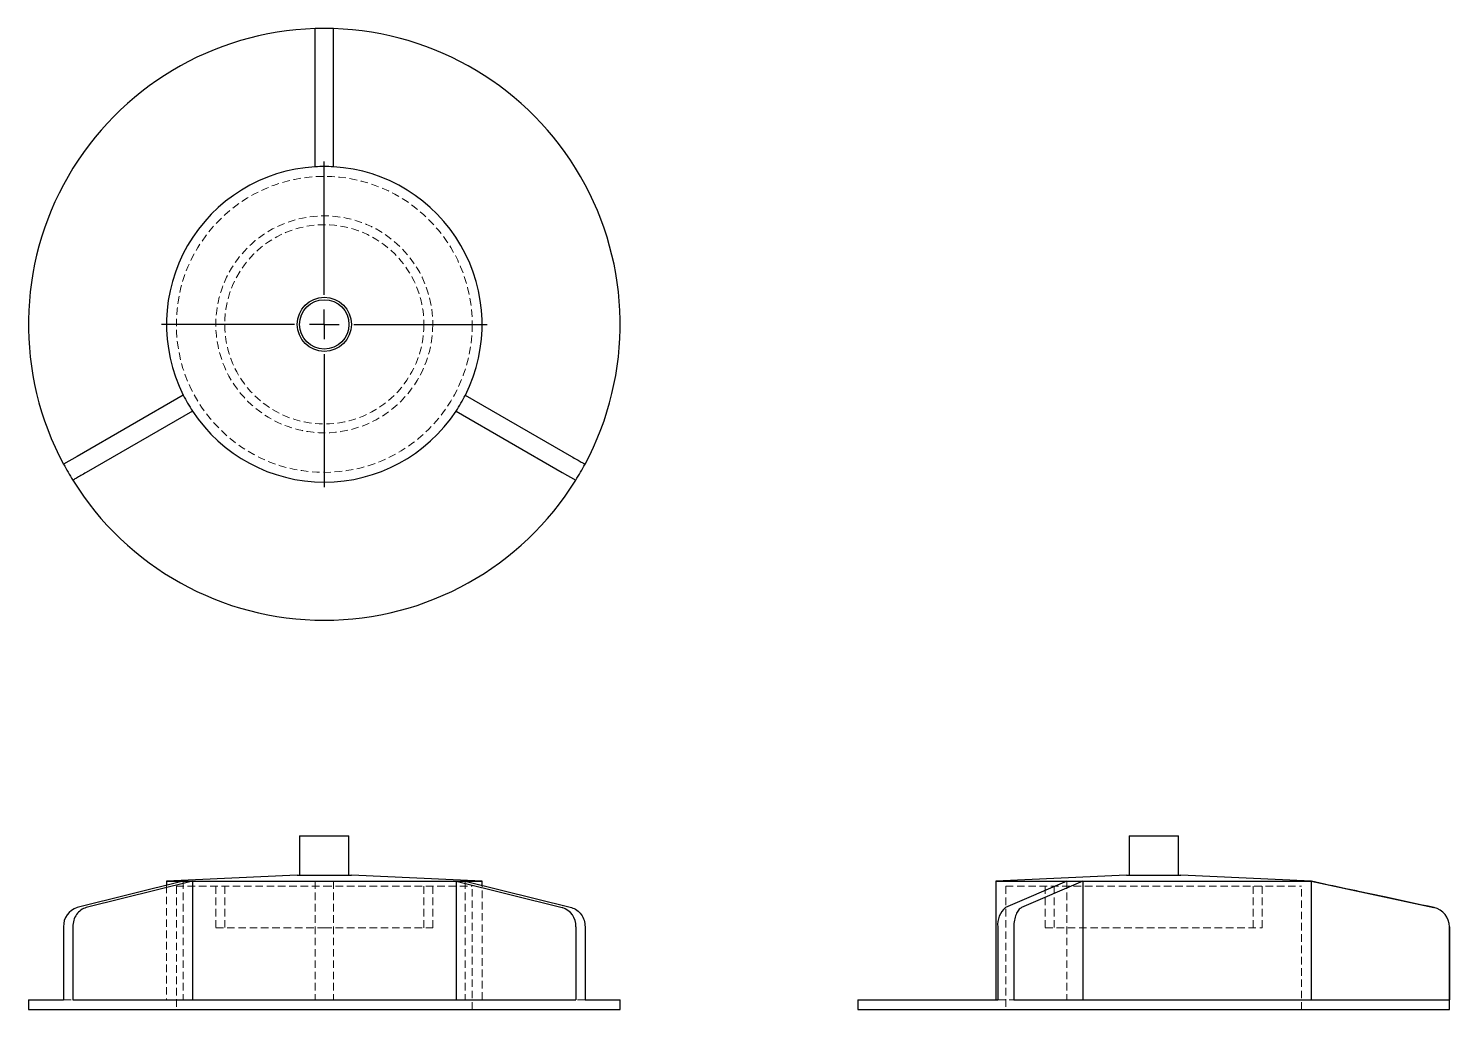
# Model space of a CAD drawing. Header units: millimetres. Extents: x 33 to 273, y 42 to 208.
import ezdxf

# ---------------------------------------------------------------- set-up
doc = ezdxf.new("R2010")
doc.units = ezdxf.units.MM
doc.linetypes.add('HIDDEN', pattern=[1.905, 1.27, -0.635])
doc.layers.add('10', color=7, linetype='Continuous')

# ---------------------------------------------------------------- blocks, each defined once
blk = doc.blocks.new('SW_CENTERMARKSYMBOL_0')
at = {"layer": '10', "color": 0}
for p, q in [((0, 5), (0, 27.46)), ((0, 0), (0, 2.5)), ((-5, 0), (-27.46, 0)), ((0, 0), (-2.5, 0)), ((0, 0), (0, -2.5)), ((0, 0), (2.5, 0)), ((5, 0), (27.46, 0)), ((0, -5), (0, -27.46))]:
    blk.add_line(p, q, dxfattribs=at)

msp = doc.modelspace()

# ---------------------------------------------------------------- linework, layer by layer
at = {"color": 7, "linetype": 'Continuous', "lineweight": 25}
for p, q in [((84.56, 205.17), (84.56, 207.8)), ((81.44, 184.49), (81.44, 205.17)), ((84.56, 184.49), (84.56, 205.17)), ((59.21, 145.98), (41.29, 135.63)), ((106.79, 145.98), (124.71, 135.63)), ((60.77, 143.27), (42.85, 132.93)), ((105.23, 143.27), (123.15, 132.93)), ((41.29, 135.63), (39.02, 134.32)), ((123.15, 132.93), (125.42, 131.62)), ((78.84, 71.66), (78.84, 65.01)), ((78.84, 71.66), (83, 71.66)), ((83, 71.66), (87.16, 71.66)), ((87.16, 65.01), (87.16, 71.66)), ((218.75, 71.66), (218.75, 65.01)), ((218.75, 71.66), (227.07, 71.66)), ((227.07, 65.01), (227.07, 71.66)), ((78.43, 65.01), (56.38, 63.97)), ((78.43, 65.01), (83, 65.01)), ((83, 65.01), (87.57, 65.01)), ((109.62, 63.97), (87.57, 65.01)), ((218.34, 65.01), (196.29, 63.97)), ((218.34, 65.01), (227.48, 65.01)), ((249.53, 63.97), (227.48, 65.01)), ((59.21, 63.97), (41.29, 59.54)), ((60.77, 63.97), (42.85, 59.54)), ((56.38, 63.97), (56.38, 63.27)), ((56.38, 63.97), (59.21, 63.97)), ((59.21, 63.97), (60.77, 63.97)), ((60.77, 63.97), (105.23, 63.97)), ((60.77, 63.97), (60.77, 44)), ((105.23, 63.97), (106.79, 63.97)), ((105.23, 63.97), (105.23, 44)), ((105.23, 63.97), (123.15, 59.54)), ((106.79, 63.97), (109.62, 63.97)), ((106.79, 63.97), (124.71, 59.54)), ((109.62, 63.27), (109.62, 63.97)), ((196.29, 63.97), (196.29, 44)), ((196.29, 63.97), (208.27, 63.97)), ((208.27, 63.97), (197.93, 59.54)), ((210.98, 63.97), (200.63, 59.54)), ((208.27, 63.97), (210.98, 63.97)), ((210.98, 63.97), (210.98, 44)), ((210.98, 63.97), (249.49, 63.97)), ((249.49, 63.97), (249.53, 63.97)), ((249.49, 63.97), (249.49, 44)), ((249.49, 63.97), (270.17, 59.54)), ((39.02, 56.29), (39.02, 44)), ((40.58, 56.29), (40.58, 44)), ((125.42, 56.29), (125.42, 44)), ((126.98, 56.29), (126.98, 44)), ((196.62, 56.29), (196.62, 44)), ((199.32, 56.29), (199.32, 44)), ((272.8, 56.29), (272.8, 44)), ((272.83, 42.34), (272.83, 56.29)), ((33.09, 44), (33.09, 42.34)), ((33.09, 44), (39.02, 44)), ((40.58, 44), (125.42, 44)), ((126.98, 44), (132.91, 44)), ((132.91, 42.34), (132.91, 44)), ((173, 44), (173, 42.34)), ((173, 44), (196.62, 44)), ((199.32, 44), (272.8, 44)), ((33.09, 42.34), (83, 42.34)), ((83, 42.34), (132.91, 42.34)), ((173, 42.34), (272.83, 42.34))]:
    msp.add_line(p, q, dxfattribs=at)
at = {"color": 7, "linetype": 'HIDDEN', "lineweight": 18}
for p, q in [((56.38, 63.27), (56.38, 44)), ((58.04, 63.14), (83, 63.14)), ((58.04, 63.14), (58.04, 42.34)), ((59.21, 63.97), (59.21, 44)), ((64.7, 63.14), (64.7, 56.15)), ((66.2, 63.14), (66.2, 56.15)), ((81.44, 63.97), (81.44, 44)), ((83, 63.14), (107.96, 63.14)), ((84.56, 63.97), (84.56, 44)), ((99.8, 56.15), (99.8, 63.14)), ((101.3, 56.15), (101.3, 63.14)), ((106.79, 63.97), (106.79, 44)), ((107.96, 42.34), (107.96, 63.14)), ((109.62, 44), (109.62, 63.27)), ((197.96, 63.14), (247.87, 63.14)), ((197.96, 63.14), (197.96, 42.34)), ((204.61, 63.14), (204.61, 56.15)), ((206.11, 63.14), (206.11, 56.15)), ((208.27, 63.97), (208.27, 44)), ((239.71, 56.15), (239.71, 63.14)), ((241.21, 56.15), (241.21, 63.14)), ((247.87, 42.34), (247.87, 63.14)), ((64.7, 56.15), (83, 56.15)), ((83, 56.15), (101.3, 56.15)), ((204.61, 56.15), (241.21, 56.15)), ((39.02, 44), (40.58, 44)), ((126.98, 44), (125.42, 44)), ((196.62, 44), (199.32, 44))]:
    msp.add_line(p, q, dxfattribs=at)
for radius in [24.96, 18.3, 16.8]:
    msp.add_circle((83, 157.91), radius, dxfattribs=at)
at = {"color": 7, "linetype": 'Continuous', "lineweight": 25}
for radius in [4.57, 4.16]:
    msp.add_circle((83, 157.91), radius, dxfattribs=at)
for centre, radius, start, end in [((83, 157.91), 49.91, 91.7908, 208.2092), ((83, 157.91), 49.91, 88.2092, 91.7908), ((83, 157.91), 49.91, 331.7908, 88.2092), ((83, 157.91), 26.62, 93.3591, 206.6409), ((83, 157.91), 26.62, 86.6409, 93.3591), ((83, 157.91), 26.62, 333.3591, 86.6409), ((83, 157.91), 26.62, 206.6409, 213.3591), ((83, 157.91), 26.62, 326.6409, 333.3591), ((83, 157.91), 26.62, 213.3591, 326.6409), ((83, 157.91), 49.91, 208.2092, 211.7908), ((83, 157.91), 49.91, 328.2092, 331.7908), ((83, 157.91), 49.91, 211.7908, 328.2092), ((42.26, 56.44), 3.25, 107.3402, 182.6571), ((122.18, 56.44), 3.25, 357.3429, 72.6598), ((200.18, 56.74), 3.59, 128.744, 187.2304), ((269.47, 56.29), 3.33, 0, 77.916)]:
    msp.add_arc(centre, radius, start, end, dxfattribs=at)
for points, knots in [([(81.44, 205.17), (81.44, 205.54), (81.44, 205.89), (81.44, 206.54), (81.44, 206.82), (81.44, 207.3), (81.44, 207.48), (81.44, 207.74), (81.44, 207.8), (81.44, 207.8)], [0, 0, 0, 0, 0.25, 0.25, 0.5, 0.5, 0.75, 0.75, 1, 1, 1, 1]), ([(124.71, 135.63), (125.03, 135.45), (125.33, 135.27), (125.89, 134.95), (126.14, 134.81), (126.55, 134.57), (126.71, 134.48), (126.93, 134.35), (126.98, 134.32), (126.98, 134.32)], [0, 0, 0, 0, 0.25, 0.25, 0.5, 0.5, 0.75, 0.75, 1, 1, 1, 1]), ([(42.85, 132.93), (42.53, 132.75), (42.23, 132.57), (41.67, 132.25), (41.42, 132.11), (41.01, 131.87), (40.85, 131.78), (40.63, 131.65), (40.58, 131.62), (40.58, 131.62)], [0, 0, 0, 0, 0.25, 0.25, 0.5, 0.5, 0.75, 0.75, 1, 1, 1, 1]), ([(270.2, 59.54), (267.5, 60.12), (263.35, 61.01), (258.39, 62.07), (254.2, 62.97), (251.46, 63.55), (249.53, 63.97)], [0, 0, 0, 0, 0.39111, 0.602848, 0.719767, 1, 1, 1, 1]), ([(42.85, 59.54), (42.53, 59.46), (42.23, 59.32), (41.67, 58.92), (41.42, 58.67), (41.01, 58.08), (40.85, 57.75), (40.63, 57.04), (40.58, 56.67), (40.58, 56.29)], [0, 0, 0, 0, 0.25, 0.25, 0.5, 0.5, 0.75, 0.75, 1, 1, 1, 1]), ([(124.71, 59.54), (125.03, 59.46), (125.33, 59.32), (125.89, 58.92), (126.14, 58.67), (126.55, 58.08), (126.71, 57.75), (126.93, 57.04), (126.98, 56.67), (126.98, 56.29)], [0, 0, 0, 0, 0.25, 0.25, 0.5, 0.5, 0.75, 0.75, 1, 1, 1, 1]), ([(200.63, 59.54), (200.45, 59.46), (200.27, 59.32), (199.95, 58.92), (199.81, 58.67), (199.57, 58.08), (199.48, 57.75), (199.35, 57.04), (199.32, 56.67), (199.32, 56.29)], [0, 0, 0, 0, 0.25, 0.25, 0.5, 0.5, 0.75, 0.75, 1, 1, 1, 1])]:
    msp.add_open_spline(points, degree=3, knots=knots, dxfattribs=at)

# ---------------------------------------------------------------- block references
at = {"layer": '10'}
msp.add_blockref('SW_CENTERMARKSYMBOL_0', (83, 157.91), dxfattribs=at)

doc.saveas('drawing.dxf')
